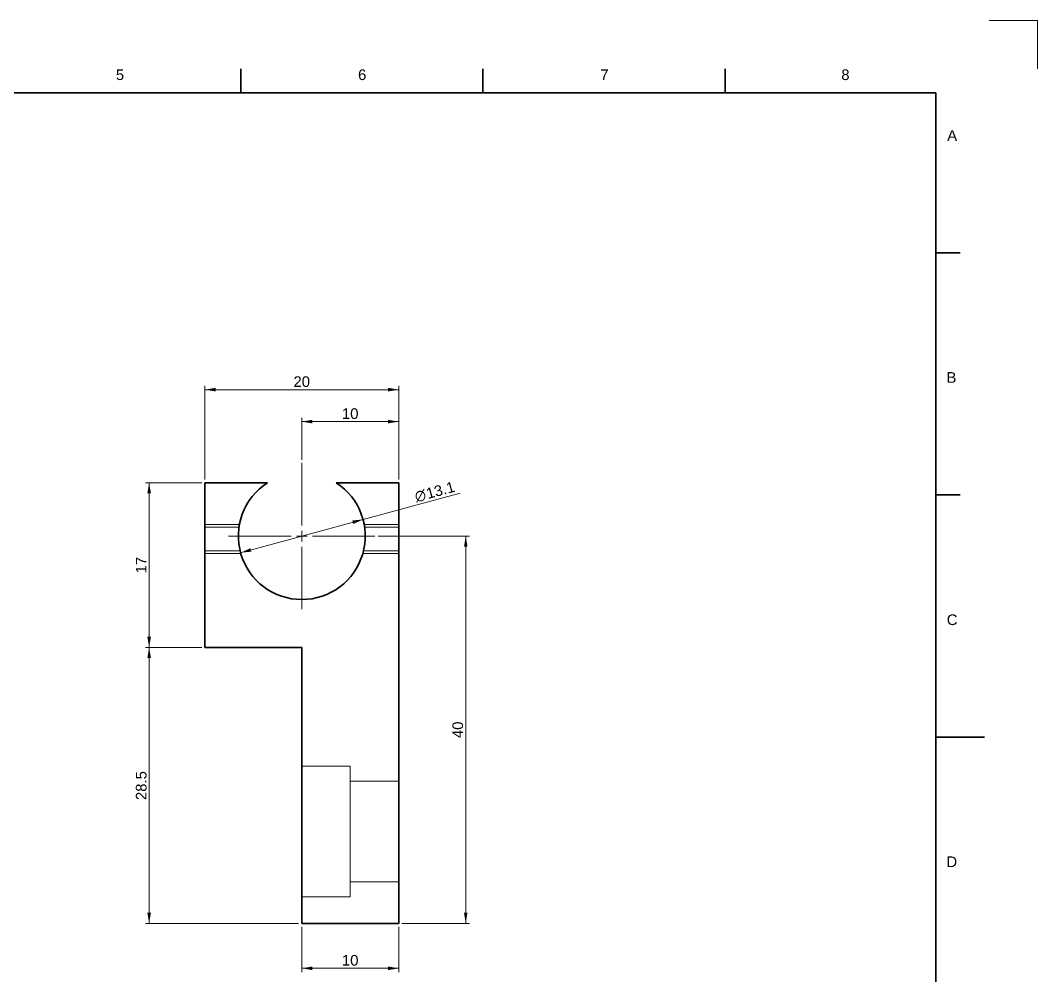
# Model space of a CAD drawing. Header units: millimetres. Extents: x 0 to 210, y 0 to 148.
# Drawn here: x 105 to 210, y 49.9 to 148.5 of the extents above; entities that cross this region are included whole.
import ezdxf
from ezdxf.enums import TextEntityAlignment as Align
from ezdxf.lldxf.tags import DXFTag

# ---------------------------------------------------------------- set-up
doc = ezdxf.new("R2010")
doc.units = ezdxf.units.MM
doc.header["$LTSCALE"] = 0.5
for name, color, linetype in [('Default', 7, 'Continuous'), ('DV2_0', 7, 'Continuous'), ('SLD-0', 7, 'Continuous')]:
    doc.layers.add(name, color=color, linetype=linetype)
doc.styles.add('GDT', font='')
doc.styles.add('SEACAD_Arial', font='arial.ttf')
doc.styles.get('GDT').set_extended_font_data('GDT')
tags = doc.linetypes.add('CENTER2', pattern=[28.575, 19.05, -3.175, 3.175, -3.175]).pattern_tags.tags
tags[10:11] = [DXFTag(74, 4), DXFTag(75, 0), DXFTag(340, '0'), DXFTag(46, 0.0), DXFTag(50, 0.0), DXFTag(44, 0.0), DXFTag(45, 0.0)]
tags[8:9] = [DXFTag(74, 4), DXFTag(75, 0), DXFTag(340, '0'), DXFTag(46, 0.0), DXFTag(50, 0.0), DXFTag(44, 0.0), DXFTag(45, 0.0)]
tags[6:7] = [DXFTag(74, 4), DXFTag(75, 0), DXFTag(340, '0'), DXFTag(46, 0.0), DXFTag(50, 0.0), DXFTag(44, 0.0), DXFTag(45, 0.0)]
tags[4:5] = [DXFTag(74, 4), DXFTag(75, 0), DXFTag(340, '0'), DXFTag(46, 0.0), DXFTag(50, 0.0), DXFTag(44, 0.0), DXFTag(45, 0.0)]
tags = doc.linetypes.add('HIDDEN2', pattern=[4.7625, 3.175, -1.5875]).pattern_tags.tags
tags[6:7] = [DXFTag(74, 4), DXFTag(75, 0), DXFTag(340, '0'), DXFTag(46, 0.0), DXFTag(50, 0.0), DXFTag(44, 0.0), DXFTag(45, 0.0)]
tags[4:5] = [DXFTag(74, 4), DXFTag(75, 0), DXFTag(340, '0'), DXFTag(46, 0.0), DXFTag(50, 0.0), DXFTag(44, 0.0), DXFTag(45, 0.0)]
doc.dimstyles.new('SEMES', dxfattribs={"dimtxt": 1.1, "dimasz": 1.1, "dimexe": 0.385, "dimexo": 0.33, "dimgap": 0.275, "dimtad": 1, "dimdsep": 46, "dimtxsty": 'SEACAD_Arial', "dimblk1": '_SE_FILLED', "dimblk2": '_SE_FILLED', "dimsah": 1, "dimcen": 0.55, "dimadec": 0, "dimazin": 0, "dimtfac": 0.8, "dimtmove": 0, "dimatfit": 3, "dimfxl": 1, "dimarcsym": 0})

# ---------------------------------------------------------------- blocks, each defined once
blk = doc.blocks.new('SEANNOT_GROUP7')
at = {"layer": 'Default', "color": 1, "linetype": 'CENTER2', "lineweight": 15}
for p, q in [((134.05, 96.36), (134.05, 102.81)), ((134.05, 95.81), (134.05, 94.71)), ((132.95, 95.26), (126.5, 95.26)), ((134.6, 95.26), (133.5, 95.26)), ((135.15, 95.26), (141.6, 95.26)), ((134.05, 94.16), (134.05, 87.71))]:
    blk.add_line(p, q, dxfattribs=at)
blk = doc.blocks.new('DMBLK48')
at = {"layer": 'Default', "linetype": 'Continuous', "lineweight": 15}
for points in [[(118.11, 82.66), (118.48, 82.66), (118.29, 83.76)], [(118.11, 56.36), (118.29, 55.26), (118.48, 56.36)]]:
    blk.add_hatch(color=93, dxfattribs=at).paths.add_polyline_path(points)
at = {"layer": 'Default', "color": 93, "linetype": 'Continuous', "lineweight": 15}
for p, q in [((123.72, 83.76), (117.91, 83.76)), ((118.29, 55.26), (118.29, 83.76)), ((133.72, 55.26), (117.91, 55.26))]:
    blk.add_line(p, q, dxfattribs=at)
at = {"layer": 'Default', "color": 93, "linetype": 'Continuous', "lineweight": 15, "style": 'SEACAD_Arial'}
blk.add_text('28.5', height=1.1, rotation=90, dxfattribs=at).set_placement((116.92, 68), align=Align.TOP_LEFT)
blk = doc.blocks.new('_SE_FILLED')
at = {"color": 0}
blk.add_line((0, 0), (-1, 0), dxfattribs=at)
blk.add_solid([(0, 0), (-1, -0.1665), (-1, 0.1665), (0, 0)], dxfattribs=at)
blk = doc.blocks.new('DMBLK49')
at = {"layer": 'Default', "linetype": 'Continuous', "lineweight": 15}
for points in [[(118.11, 99.66), (118.48, 99.66), (118.29, 100.76)], [(118.11, 84.86), (118.29, 83.76), (118.48, 84.86)]]:
    blk.add_hatch(color=93, dxfattribs=at).paths.add_polyline_path(points)
at = {"layer": 'Default', "color": 93, "linetype": 'Continuous', "lineweight": 15}
for p, q in [((123.72, 100.76), (117.91, 100.76)), ((118.29, 83.76), (118.29, 100.76)), ((123.72, 83.76), (117.91, 83.76))]:
    blk.add_line(p, q, dxfattribs=at)
at = {"layer": 'Default', "color": 93, "linetype": 'Continuous', "lineweight": 15, "style": 'SEACAD_Arial'}
blk.add_text('17', height=1.1, rotation=90, dxfattribs=at).set_placement((116.92, 91.4), align=Align.TOP_LEFT)
blk = doc.blocks.new('DMBLK50')
at = {"layer": 'Default', "linetype": 'Continuous', "lineweight": 15}
for points in [[(135.15, 107.26), (134.05, 107.07), (135.15, 106.89)], [(142.95, 107.26), (142.95, 106.89), (144.05, 107.07)]]:
    blk.add_hatch(color=93, dxfattribs=at).paths.add_polyline_path(points)
at = {"layer": 'Default', "color": 93, "linetype": 'Continuous', "lineweight": 15}
for p, q in [((134.05, 103.14), (134.05, 107.46)), ((144.05, 101.09), (144.05, 107.46)), ((144.05, 107.07), (134.05, 107.07))]:
    blk.add_line(p, q, dxfattribs=at)
at = {"layer": 'Default', "color": 93, "linetype": 'Continuous', "lineweight": 15, "style": 'SEACAD_Arial'}
blk.add_text('10', height=1.1, dxfattribs=at).set_placement((138.19, 108.45), align=Align.TOP_LEFT)
blk = doc.blocks.new('DMBLK51')
at = {"layer": 'Default', "linetype": 'Continuous', "lineweight": 15}
for points in [[(151.15, 94.16), (150.97, 95.26), (150.79, 94.16)], [(151.15, 56.36), (150.79, 56.36), (150.97, 55.26)]]:
    blk.add_hatch(color=93, dxfattribs=at).paths.add_polyline_path(points)
at = {"layer": 'Default', "color": 93, "linetype": 'Continuous', "lineweight": 15}
for p, q in [((141.93, 95.26), (151.35, 95.26)), ((150.97, 55.26), (150.97, 95.26)), ((144.38, 55.26), (151.35, 55.26))]:
    blk.add_line(p, q, dxfattribs=at)
at = {"layer": 'Default', "color": 93, "linetype": 'Continuous', "lineweight": 15, "style": 'SEACAD_Arial'}
blk.add_text('40', height=1.1, rotation=90, dxfattribs=at).set_placement((149.59, 74.4), align=Align.TOP_LEFT)
blk = doc.blocks.new('DMBLK52')
at = {"layer": 'Default', "linetype": 'Continuous', "lineweight": 15}
for points in [[(125.15, 110.56), (124.05, 110.37), (125.15, 110.19)], [(142.95, 110.56), (142.95, 110.19), (144.05, 110.37)]]:
    blk.add_hatch(color=93, dxfattribs=at).paths.add_polyline_path(points)
at = {"layer": 'Default', "color": 93, "linetype": 'Continuous', "lineweight": 15}
for p, q in [((124.05, 101.09), (124.05, 110.76)), ((144.05, 110.37), (124.05, 110.37)), ((144.05, 101.09), (144.05, 110.76))]:
    blk.add_line(p, q, dxfattribs=at)
at = {"layer": 'Default', "color": 93, "linetype": 'Continuous', "lineweight": 15, "style": 'SEACAD_Arial'}
blk.add_text('20', height=1.1, dxfattribs=at).set_placement((133.19, 111.75), align=Align.TOP_LEFT)
blk = doc.blocks.new('DMBLK53')
at = {"layer": 'Default', "linetype": 'Continuous', "lineweight": 15}
for points in [[(135.15, 50.45), (135.15, 50.82), (134.05, 50.63)], [(142.95, 50.45), (144.05, 50.63), (142.95, 50.82)]]:
    blk.add_hatch(color=93, dxfattribs=at).paths.add_polyline_path(points)
at = {"layer": 'Default', "color": 93, "linetype": 'Continuous', "lineweight": 15}
for p, q in [((134.05, 54.93), (134.05, 50.25)), ((144.05, 54.93), (144.05, 50.25)), ((144.05, 50.63), (134.05, 50.63))]:
    blk.add_line(p, q, dxfattribs=at)
at = {"layer": 'Default', "color": 93, "linetype": 'Continuous', "lineweight": 15, "style": 'SEACAD_Arial'}
blk.add_text('10', height=1.1, dxfattribs=at).set_placement((138.19, 52.01), align=Align.TOP_LEFT)
blk = doc.blocks.new('DMBLK54')
at = {"layer": 'Default', "linetype": 'Continuous', "lineweight": 15}
for points in [[(139.26, 96.86), (139.36, 96.51), (140.37, 96.97)], [(128.74, 94), (127.73, 93.54), (128.84, 93.65)]]:
    blk.add_hatch(color=93, dxfattribs=at).paths.add_polyline_path(points)
at = {"layer": 'Default', "color": 93, "linetype": 'Continuous', "lineweight": 15}
for p, q in [((140.37, 96.97), (150.41, 99.7)), ((127.73, 93.54), (140.37, 96.97))]:
    blk.add_line(p, q, dxfattribs=at)
for s, style, p in [('13.1', 'SEACAD_Arial', (146.77, 100.14)), ('n', 'GDT', (145.59, 99.82))]:
    blk.add_text(s, height=1.1, rotation=15.2001, dxfattribs=dict(at, style=style)).set_placement(p, align=Align.TOP_LEFT)

msp = doc.modelspace()

# ---------------------------------------------------------------- linework, layer by layer
at = {"color": 7, "linetype": 'Continuous', "lineweight": 9}
for q in [(205, 148.5), (210, 143.5)]:
    msp.add_line((210, 148.5), q, dxfattribs=at)
at = {"color": 7, "linetype": 'Continuous', "lineweight": 35}
for p, q in [((199.5, 141), (13, 141)), ((199.5, 7.5), (199.5, 141))]:
    msp.add_line(p, q, dxfattribs=at)
at = {"layer": 'DV2_0', "color": 7, "linetype": 'Continuous', "lineweight": 35}
for p, q in [((124.051, 100.756), (130.494, 100.756)), ((124.051, 83.756), (124.051, 100.756)), ((137.608, 100.756), (144.051, 100.756)), ((144.051, 100.756), (144.051, 55.256)), ((134.051, 83.756), (124.051, 83.756)), ((134.051, 55.256), (134.051, 83.756)), ((144.051, 55.256), (134.051, 55.256))]:
    msp.add_line(p, q, dxfattribs=at)
at = {"layer": 'DV2_0', "color": 9, "linetype": 'HIDDEN2', "lineweight": 18}
for p, q in [((124.051, 96.456), (127.612, 96.456)), ((127.567, 96.185), (124.051, 96.185)), ((140.49, 96.456), (144.051, 96.456)), ((144.051, 96.185), (140.536, 96.185)), ((124.051, 93.726), (127.682, 93.726)), ((124.051, 93.456), (127.754, 93.456)), ((140.349, 93.456), (144.051, 93.456)), ((140.42, 93.726), (144.051, 93.726)), ((139.051, 71.506), (134.051, 71.506)), ((139.051, 68.256), (139.051, 71.506)), ((144.051, 69.956), (139.051, 69.956)), ((139.051, 61.256), (139.051, 68.256)), ((139.051, 61.256), (139.051, 58.006)), ((139.051, 59.556), (144.051, 59.556)), ((134.051, 58.006), (139.051, 58.006))]:
    msp.add_line(p, q, dxfattribs=at)
at = {"layer": 'DV2_0', "color": 7, "linetype": 'Continuous', "lineweight": 35}
msp.add_arc((134.051, 95.256), 6.55, 122.89211, 57.10789, dxfattribs=at)
at = {"layer": 'SLD-0', "color": 7, "linetype": 'Continuous', "lineweight": 35}
for p, q in [((127.75, 143.5), (127.75, 141)), ((152.75, 143.5), (152.75, 141)), ((177.75, 143.5), (177.75, 141)), ((199.5, 124.5), (202, 124.5)), ((199.5, 99.5), (202, 99.5)), ((199.5, 74.5), (204.5, 74.5))]:
    msp.add_line(p, q, dxfattribs=at)

# ---------------------------------------------------------------- block references
at = {"layer": 'Default'}
msp.add_blockref('SEANNOT_GROUP7', (0, 0), dxfattribs=at)

# ---------------------------------------------------------------- texts
at = {"layer": 'SLD-0', "char_height": 1.1, "attachment_point": 5}
for s, insert, width in [('{\\fArial|b0||i0||c0|p34;\\C7;\\H1.1;\\W1.;5}', (115.286, 142.878), 0.86087), ('{\\fArial|b0||i0||c0|p34;\\C7;\\H1.1;\\W1.;6}', (140.282, 142.877), 0.86087), ('{\\fArial|b0||i0||c0|p34;\\C7;\\H1.1;\\W1.;7}', (165.289, 142.877), 0.86087), ('{\\fArial|b0||i0||c0|p34;\\C7;\\H1.1;\\W1.;8}', (190.158, 142.877), 0.86087), ('{\\fArial|b0||i0||c0|p34;\\C7;\\H1.1;\\W1.;A}', (201.178, 136.608), 1.02827), ('{\\fArial|b0||i0||c0|p34;\\C7;\\H1.1;\\W1.;B}', (201.102, 111.631), 1.02827), ('{\\fArial|b0||i0||c0|p34;\\C7;\\H1.1;\\W1.;C}', (201.173, 86.61), 1.1), ('{\\fArial|b0||i0||c0|p34;\\C7;\\H1.1;\\W1.;D}', (201.141, 61.631), 1.1)]:
    msp.add_mtext(s, dxfattribs=dict(at, insert=insert, width=width))

# ---------------------------------------------------------------- dimensions: what is measured, and where the dimension line sits
at = {"layer": 'Default', "color": 93, "linetype": 'Continuous', "lineweight": 15}
for base, p1, p2, picture, middle in [((124.051, 110.372), (144.051, 100.756), (124.051, 100.756), 'DMBLK52', (134.051, 110.372)), ((134.051, 107.072), (144.051, 100.756), (134.051, 95.256), 'DMBLK50', (139.051, 107.072)), ((134.051, 50.632), (144.051, 55.256), (134.051, 55.256), 'DMBLK53', (139.051, 50.632))]:
    dim = msp.add_linear_dim(base=base, p1=p1, p2=p2, text='\\A1;<>', dimstyle='SEMES', dxfattribs=at)
    dim.commit()
    dim.dimension.update_dxf_attribs({"geometry": picture, "text_midpoint": middle, "dimtype": 160})
dim = msp.add_diameter_dim_2p(p1=(127.73, 93.539), p2=(140.372, 96.973), text='\\A1;<>', dimstyle='SEMES', override={"dimtmove": 1, "dimtolj": 1}, dxfattribs=at)
dim.commit()
dim.dimension.update_dxf_attribs({"geometry": 'DMBLK54', "text_midpoint": (145.579, 98.388), "dimtype": 163})
for base, p1, p2, picture, middle, dimtype in [((118.295, 83.756), (124.051, 83.756), (124.051, 100.756), 'DMBLK49', (118.295, 92.256), 161), ((150.969, 95.256), (144.051, 55.256), (134.051, 95.256), 'DMBLK51', (150.969, 75.256), 160), ((118.295, 83.756), (134.051, 55.256), (124.051, 83.756), 'DMBLK48', (118.295, 69.506), 160)]:
    dim = msp.add_linear_dim(base=base, p1=p1, p2=p2, angle=90, text='\\A1;<>', dimstyle='SEMES', dxfattribs=at)
    dim.commit()
    dim.dimension.update_dxf_attribs({"geometry": picture, "text_midpoint": middle, "dimtype": dimtype})

doc.saveas('drawing.dxf')
